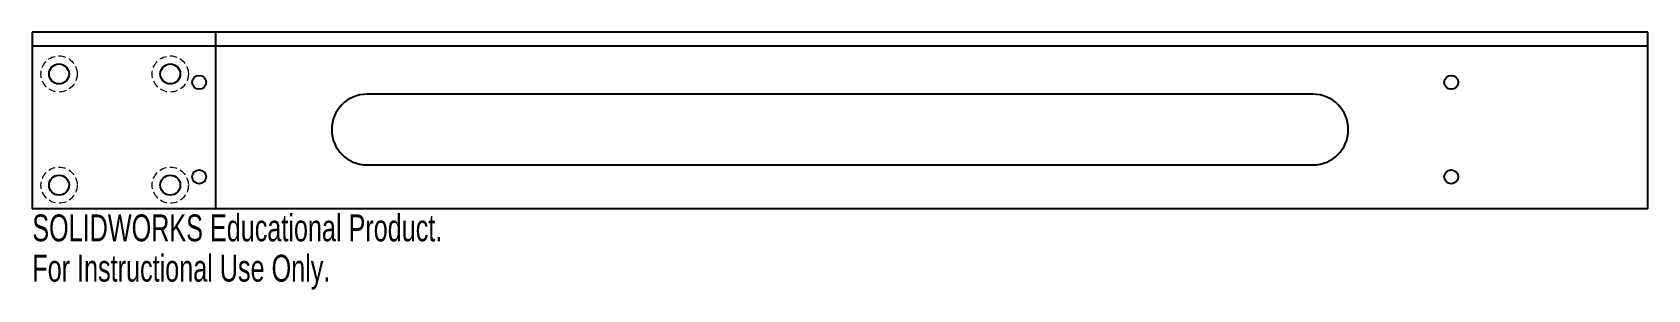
# Model space of a CAD drawing. Header units: millimetres. Extents: x -145 to 145, y -29 to 18.
import ezdxf

# ---------------------------------------------------------------- set-up
doc = ezdxf.new("R2010")
doc.units = ezdxf.units.MM
doc.linetypes.add('HIDDEN', pattern=[1.905, 1.27, -0.635])
doc.styles.add('SLDTEXTSTYLE0', font='TXT', dxfattribs={"width": 0.7})

msp = doc.modelspace()

# ---------------------------------------------------------------- linework, layer by layer
at = {"color": 7, "linetype": 'Continuous', "lineweight": 25}
for p, q in [((-145.15, 17.5), (-145.15, -14.25)), ((145.15, 17.5), (-145.15, 17.5)), ((-112.15, -14.25), (-112.15, 17.5)), ((145.15, -14.25), (145.15, 17.5)), ((145.15, 15), (-145.15, 15)), ((85, 6.35), (-85, 6.35)), ((-85, -6.35), (85, -6.35)), ((145.15, -14.25), (-145.15, -14.25))]:
    msp.add_line(p, q, dxfattribs=at)
at = {"color": 7, "linetype": 'HIDDEN', "lineweight": 18}
for centre in [(-140.35, 10), (-120.35, 10), (-140.35, -10), (-120.35, -10)]:
    msp.add_circle(centre, 3.25, dxfattribs=at)
at = {"color": 7, "linetype": 'Continuous', "lineweight": 25}
for centre, radius in [((-140.35, 10), 1.8), ((-120.35, 10), 1.8), ((-115.15, 8.5), 1.25), ((109.85, 8.5), 1.25), ((-140.35, -10), 1.8), ((-120.35, -10), 1.8), ((-115.15, -8.5), 1.25), ((109.85, -8.5), 1.25)]:
    msp.add_circle(centre, radius, dxfattribs=at)
for centre, start, end in [((-85, 0), 90, 270), ((85, 0), 270, 90)]:
    msp.add_arc(centre, 6.35, start, end, dxfattribs=at)

# ---------------------------------------------------------------- texts
at = {"color": 7, "linetype": 'Continuous', "char_height": 4.8336, "attachment_point": 1, "style": 'SLDTEXTSTYLE0'}
for s, insert in [('SOLIDWORKS Educational Product.', (-145.15, -15.27)), ('For Instructional Use Only.', (-145.15, -22.52))]:
    msp.add_mtext(s, dxfattribs=dict(at, insert=insert))

doc.saveas('drawing.dxf')
